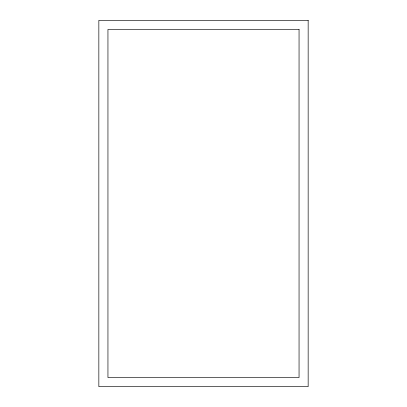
<?xml version="1.0" encoding="UTF-8"?>
<svg xmlns="http://www.w3.org/2000/svg" width="407" height="407" viewBox="0 0 407 407"><rect width="100%" height="100%" fill="white"/><g stroke="black" fill="none" stroke-linecap="round" stroke-linejoin="round"><path stroke-width="0.61" d="M308.155 20.35L98.845 20.35L98.845 386.65L308.155 386.65L308.155 20.35M299.053 29.457L107.947 29.457L107.947 377.543L299.053 377.543L299.053 29.457"/></g></svg>
